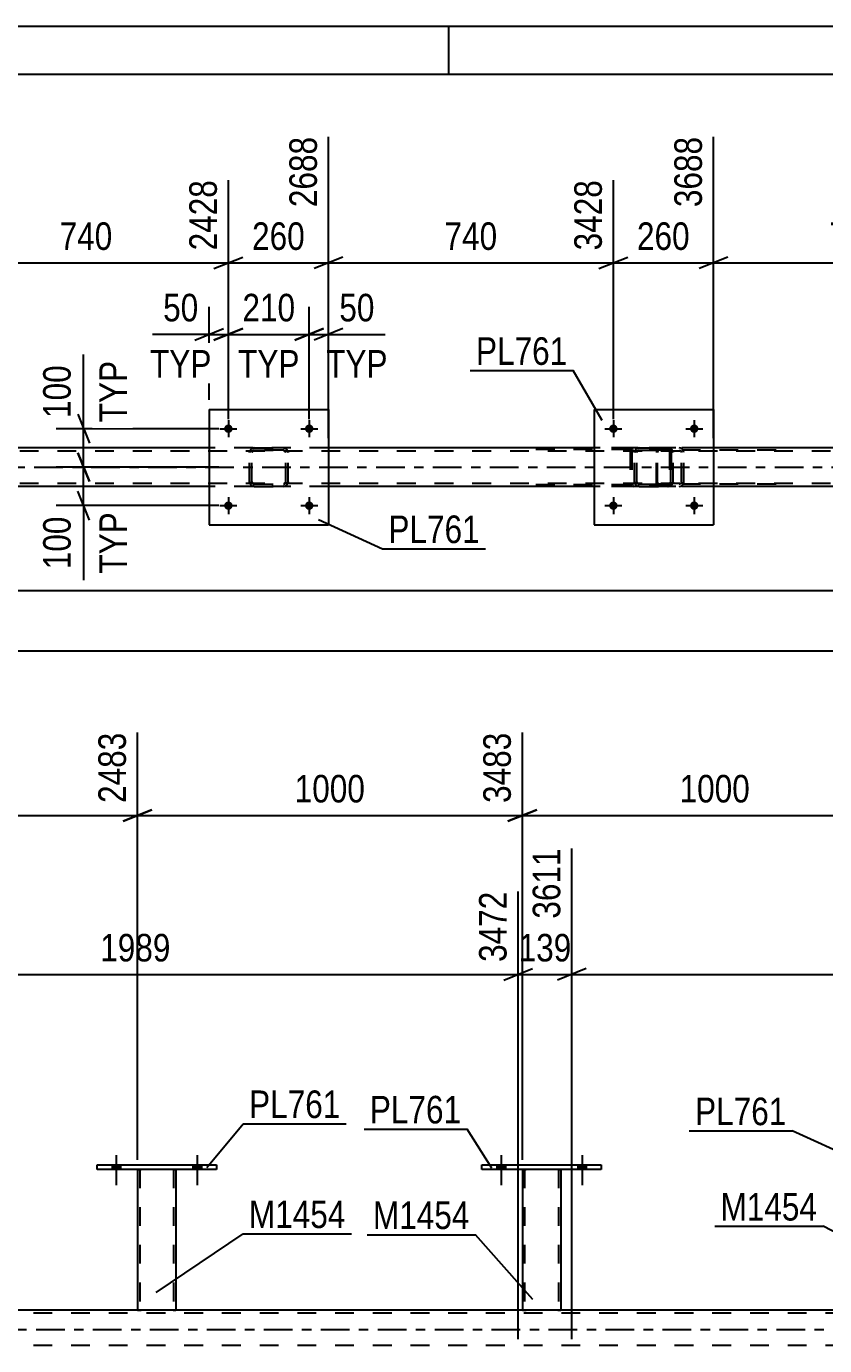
# Model space of a CAD drawing. Header units: millimetres. Extents: x 0 to 841, y 0 to 594.
# Drawn here: x 167.1 to 250.1, y 456.8 to 594 of the extents above; entities that cross this region are included whole.
import ezdxf

# ---------------------------------------------------------------- set-up
doc = ezdxf.new("R2010")
doc.units = ezdxf.units.MM
doc.linetypes.add('DXK_LINE_DOT2', pattern=[3.9198, 1.9599, -1.9599])
doc.linetypes.add('DXK_LINE_DOT3', pattern=[5.9187, 2.979, -0.9799, 0.9799, -0.9799])
doc.styles.add('Arial Narrow', font='ARIALN.TTF', dxfattribs={"height": 0.2})

# ---------------------------------------------------------------- blocks, each defined once
blk = doc.blocks.new('Unknown-318885939-1135')
at = {"color": 5, "linetype": 'Continuous'}
for p, q in [((841, 594), (0, 594)), ((211, 589), (211, 594)), ((836, 589), (5, 589))]:
    blk.add_line(p, q, dxfattribs=at)
blk = doc.blocks.new('Part-318885939-5203 - 5128')
at = {"color": 7, "linetype": 'DXK_LINE_DOT2'}
for p, q in [((232.65, 550.03), (232.59, 549.87)), ((232.74, 550.13), (232.65, 550.03)), ((232.84, 550.17), (232.74, 550.13)), ((245, 550.17), (232.84, 550.17)), ((234.11, 550.17), (234.11, 549.93)), ((235.12, 550.13), (234.93, 550.17)), ((232.59, 549.87), (232.57, 549.69)), ((232.57, 546.65), (232.57, 549.69)), ((232.7, 549.69), (232.71, 549.78)), ((232.7, 546.65), (232.7, 549.69)), ((232.71, 549.78), (232.74, 549.86)), ((232.74, 549.86), (232.79, 549.91)), ((232.79, 549.91), (232.84, 549.93)), ((245, 549.93), (232.84, 549.93)), ((234.93, 549.93), (235.03, 549.91)), ((235.03, 549.91), (235.11, 549.86)), ((235.11, 549.86), (235.16, 549.78)), ((235.16, 549.78), (235.18, 549.69)), ((235.18, 546.65), (235.18, 549.69)), ((235.4, 549.82), (235.39, 549.87)), ((235.43, 549.69), (235.4, 549.82)), ((235.43, 546.65), (235.43, 549.69)), ((232.59, 546.46), (232.57, 546.65)), ((232.64, 546.34), (232.59, 546.46)), ((232.65, 546.31), (232.64, 546.34)), ((232.65, 546.31), (232.74, 546.2)), ((232.71, 546.55), (232.7, 546.65)), ((232.74, 546.48), (232.71, 546.55)), ((232.79, 546.42), (232.74, 546.48)), ((232.74, 546.2), (232.84, 546.17)), ((232.84, 546.41), (232.79, 546.42)), ((245, 546.41), (232.84, 546.41)), ((245, 546.17), (232.84, 546.17)), ((234.11, 546.17), (234.11, 546.41)), ((235.03, 546.42), (234.93, 546.41)), ((234.93, 546.17), (235.12, 546.2)), ((235.11, 546.48), (235.03, 546.42)), ((235.16, 546.55), (235.11, 546.48)), ((235.18, 546.65), (235.16, 546.55)), ((235.39, 546.46), (235.43, 546.65))]:
    blk.add_line(p, q, dxfattribs=at)
for centre, start, end in [((234.94, 549.67), 23.8494, 68.8059), ((234.94, 546.66), 291.1941, 336.1506)]:
    blk.add_arc(centre, 0.492, start, end, dxfattribs=at)
blk = doc.blocks.new('Part-318885939-5157 - 5128')
at = {"color": 2, "linetype": 'Continuous'}
for p, q in [((186.09, 550.17), (158.49, 550.17)), ((226.1, 550.17), (198.49, 550.17)), ((266.09, 550.17), (238.5, 550.17)), ((186.09, 546.17), (158.49, 546.17)), ((226.1, 546.17), (198.49, 546.17)), ((266.09, 546.17), (238.5, 546.17))]:
    blk.add_line(p, q, dxfattribs=at)
at = {"color": 7, "linetype": 'DXK_LINE_DOT2'}
for p, q in [((198.49, 550.17), (186.09, 550.17)), ((238.5, 550.17), (226.1, 550.17)), ((768.09, 549.85), (90.98, 549.85)), ((768.09, 546.49), (90.98, 546.49)), ((198.49, 546.17), (186.09, 546.17)), ((238.5, 546.17), (226.1, 546.17))]:
    blk.add_line(p, q, dxfattribs=at)
at = {"color": 7, "linetype": 'DXK_LINE_DOT3'}
blk.add_line((90.98, 548.17), (768.09, 548.17), dxfattribs=at)
blk = doc.blocks.new('Part-318885939-5268 - 5128')
at = {"color": 7, "linetype": 'DXK_LINE_DOT2'}
for p, q in [((190.59, 550.13), (190.77, 550.17)), ((190.77, 550.17), (190.59, 550.13)), ((190.77, 550.17), (193.81, 550.17)), ((190.77, 550.17), (190.77, 550.17)), ((190.77, 550.17), (193.81, 550.17)), ((193.81, 550.17), (193.81, 550.17)), ((193.81, 550.17), (194, 550.13)), ((194, 550.13), (193.81, 550.17)), ((190.29, 549.69), (190.33, 549.87)), ((190.33, 549.87), (190.29, 549.69)), ((190.29, 546.65), (190.29, 549.69)), ((190.53, 549.69), (190.55, 549.78)), ((190.55, 549.78), (190.53, 549.69)), ((190.53, 546.65), (190.53, 549.69)), ((190.55, 549.78), (190.6, 549.86)), ((190.6, 549.86), (190.55, 549.78)), ((190.6, 549.86), (190.68, 549.91)), ((190.68, 549.91), (190.6, 549.86)), ((190.68, 549.91), (190.77, 549.93)), ((190.77, 549.93), (190.68, 549.91)), ((190.77, 549.93), (193.81, 549.93)), ((190.77, 549.93), (190.77, 549.93)), ((193.81, 549.93), (190.77, 549.93)), ((193.81, 549.93), (193.81, 549.93)), ((193.81, 549.93), (193.9, 549.91)), ((193.9, 549.91), (193.81, 549.93)), ((193.9, 549.91), (193.98, 549.86)), ((193.98, 549.86), (193.9, 549.91)), ((193.98, 549.86), (194.03, 549.78)), ((194.03, 549.78), (193.98, 549.86)), ((194.03, 549.78), (194.05, 549.69)), ((194.05, 549.69), (194.03, 549.78)), ((194.05, 546.65), (194.05, 549.69)), ((194.26, 549.87), (194.29, 549.69)), ((194.29, 549.69), (194.26, 549.87)), ((194.29, 546.65), (194.29, 549.69)), ((190.33, 546.46), (190.29, 546.65)), ((190.29, 546.65), (190.33, 546.46)), ((190.55, 546.55), (190.53, 546.65)), ((190.53, 546.65), (190.55, 546.55)), ((190.6, 546.48), (190.55, 546.55)), ((190.55, 546.55), (190.6, 546.48)), ((190.77, 546.17), (190.59, 546.2)), ((190.59, 546.2), (190.77, 546.17)), ((190.68, 546.42), (190.6, 546.48)), ((190.6, 546.48), (190.68, 546.42)), ((190.77, 546.41), (190.68, 546.42)), ((190.68, 546.42), (190.77, 546.41)), ((190.77, 546.41), (193.81, 546.41)), ((190.77, 546.41), (190.77, 546.41)), ((190.77, 546.41), (193.81, 546.41)), ((190.77, 546.17), (193.81, 546.17)), ((190.77, 546.17), (190.77, 546.17)), ((190.77, 546.17), (193.81, 546.17)), ((193.9, 546.42), (193.81, 546.41)), ((193.81, 546.41), (193.9, 546.42)), ((193.81, 546.41), (193.81, 546.41)), ((194, 546.2), (193.81, 546.17)), ((193.81, 546.17), (194, 546.2)), ((193.81, 546.17), (193.81, 546.17)), ((193.98, 546.48), (193.9, 546.42)), ((193.9, 546.42), (193.98, 546.48)), ((194.03, 546.55), (193.98, 546.48)), ((193.98, 546.48), (194.03, 546.55)), ((194.05, 546.65), (194.03, 546.55)), ((194.03, 546.55), (194.05, 546.65)), ((194.29, 546.65), (194.26, 546.46)), ((194.26, 546.46), (194.29, 546.65))]:
    blk.add_line(p, q, dxfattribs=at)
at = {"color": 7, "linetype": 'DXK_LINE_DOT3'}
blk.add_line((192.29, 548.17), (192.29, 548.17), dxfattribs=at)
at = {"color": 7, "linetype": 'DXK_LINE_DOT2'}
for centre, start, end in [((190.77, 549.69), 112.5, 157.5), ((190.77, 549.69), 112.5, 157.5), ((193.81, 549.69), 22.5, 67.5), ((193.81, 549.69), 22.5, 67.5), ((190.77, 546.65), 202.5, 247.5), ((190.77, 546.65), 202.5, 247.5), ((193.81, 546.65), 292.5, 337.5), ((193.81, 546.65), 292.5, 337.5)]:
    blk.add_arc(centre, 0.48, start, end, dxfattribs=at)
blk = doc.blocks.new('Bolt-318885939-5306 - 5128')
at = {"linetype": 'Continuous'}
for points in [[(188.53, 552.17, -1), (187.65, 552.17, -1)], [(196.93, 552.17, -1), (196.05, 552.17, -1)]]:
    blk.add_hatch(color=1, dxfattribs=at).paths.add_polyline_path(points)
at = {"color": 1, "linetype": 'Continuous'}
for p, q in [((188.09, 553.05), (188.09, 551.29)), ((196.49, 553.05), (196.49, 551.29)), ((187.21, 552.17), (188.97, 552.17)), ((195.61, 552.17), (197.37, 552.17))]:
    blk.add_line(p, q, dxfattribs=at)
blk = doc.blocks.new('Bolt-318885939-5307 - 5128')
at = {"linetype": 'Continuous'}
for points in [[(188.53, 544.17, -1), (187.65, 544.17, -1)], [(196.93, 544.17, -1), (196.05, 544.17, -1)]]:
    blk.add_hatch(color=1, dxfattribs=at).paths.add_polyline_path(points)
at = {"color": 1, "linetype": 'Continuous'}
for p, q in [((188.09, 545.05), (188.09, 543.29)), ((196.49, 545.05), (196.49, 543.29)), ((187.21, 544.17), (188.97, 544.17)), ((195.61, 544.17), (197.37, 544.17))]:
    blk.add_line(p, q, dxfattribs=at)
blk = doc.blocks.new('Part-318885939-5243 - 5128')
at = {"color": 7, "linetype": 'DXK_LINE_DOT2'}
for p, q in [((233.77, 550.17), (218.45, 550.17)), ((230.2, 550.17), (230.07, 550.14)), ((233.9, 550.14), (233.77, 550.17)), ((233.77, 550.01), (218.45, 550.01)), ((229.88, 549.97), (229.86, 549.85)), ((229.86, 549.85), (229.86, 546.49)), ((230.03, 549.85), (230.04, 549.91)), ((230.03, 549.85), (230.03, 546.49)), ((230.04, 549.91), (230.08, 549.96)), ((230.08, 549.96), (230.13, 549.99)), ((230.13, 549.99), (230.2, 550.01)), ((233.77, 550.01), (233.84, 549.99)), ((233.84, 549.99), (233.89, 549.96)), ((233.89, 549.96), (233.93, 549.91)), ((233.93, 549.91), (233.94, 549.85)), ((233.94, 549.85), (233.94, 546.49)), ((234.11, 549.85), (234.09, 549.97)), ((234.11, 549.85), (234.11, 546.49)), ((233.77, 546.33), (218.45, 546.33)), ((233.77, 546.17), (218.45, 546.17)), ((229.86, 546.49), (229.88, 546.36)), ((230.04, 546.43), (230.03, 546.49)), ((230.08, 546.37), (230.04, 546.43)), ((230.07, 546.19), (230.2, 546.17)), ((230.13, 546.34), (230.08, 546.37)), ((230.2, 546.33), (230.13, 546.34)), ((233.84, 546.34), (233.77, 546.33)), ((233.77, 546.17), (233.9, 546.19)), ((233.89, 546.37), (233.84, 546.34)), ((233.93, 546.43), (233.89, 546.37)), ((233.94, 546.49), (233.93, 546.43)), ((234.09, 546.36), (234.11, 546.49))]:
    blk.add_line(p, q, dxfattribs=at)
for centre, start, end in [((230.19, 549.83), 110.7583, 155.68), ((233.79, 549.83), 24.32, 69.2417), ((230.19, 546.5), 204.32, 249.2417), ((233.79, 546.5), 290.7583, 335.68)]:
    blk.add_arc(centre, 0.331, start, end, dxfattribs=at)
blk = doc.blocks.new('Bolt-318885939-5309 - 5128')
at = {"linetype": 'Continuous'}
for points in [[(228.54, 544.17, -1), (227.66, 544.17, -1)], [(236.94, 544.17, -1), (236.06, 544.17, -1)]]:
    blk.add_hatch(color=1, dxfattribs=at).paths.add_polyline_path(points)
at = {"color": 1, "linetype": 'Continuous'}
for p, q in [((228.1, 545.05), (228.1, 543.29)), ((236.5, 545.05), (236.5, 543.29)), ((227.22, 544.17), (228.98, 544.17)), ((235.62, 544.17), (237.38, 544.17))]:
    blk.add_line(p, q, dxfattribs=at)
blk = doc.blocks.new('Part-318885939-5273 - 5128')
at = {"color": 2, "linetype": 'Continuous'}
for p, q in [((226.1, 554.17), (226.1, 542.17)), ((226.1, 554.17), (238.5, 554.17)), ((238.5, 554.17), (238.5, 542.17)), ((226.1, 542.17), (238.5, 542.17))]:
    blk.add_line(p, q, dxfattribs=at)
blk = doc.blocks.new('Part-318885939-5274 - 5128')
at = {"color": 7, "linetype": 'DXK_LINE_DOT2'}
for p, q in [((230.59, 550.13), (230.78, 550.17)), ((230.78, 550.17), (230.59, 550.13)), ((230.78, 550.17), (233.82, 550.17)), ((230.78, 550.17), (230.78, 550.17)), ((230.78, 550.17), (233.82, 550.17)), ((233.82, 550.17), (233.82, 550.17)), ((233.82, 550.17), (234, 550.13)), ((234, 550.13), (233.82, 550.17)), ((230.3, 549.69), (230.33, 549.87)), ((230.33, 549.87), (230.3, 549.69)), ((230.3, 546.65), (230.3, 549.69)), ((230.54, 549.69), (230.55, 549.78)), ((230.55, 549.78), (230.54, 549.69)), ((230.54, 546.65), (230.54, 549.69)), ((230.55, 549.78), (230.61, 549.86)), ((230.61, 549.86), (230.55, 549.78)), ((230.61, 549.86), (230.68, 549.91)), ((230.68, 549.91), (230.61, 549.86)), ((230.68, 549.91), (230.78, 549.93)), ((230.78, 549.93), (230.68, 549.91)), ((230.78, 549.93), (233.82, 549.93)), ((230.78, 549.93), (230.78, 549.93)), ((233.82, 549.93), (230.78, 549.93)), ((233.82, 549.93), (233.82, 549.93)), ((233.82, 549.93), (233.91, 549.91)), ((233.91, 549.91), (233.82, 549.93)), ((233.91, 549.91), (233.99, 549.86)), ((233.99, 549.86), (233.91, 549.91)), ((233.99, 549.86), (234.04, 549.78)), ((234.04, 549.78), (233.99, 549.86)), ((234.04, 549.78), (234.06, 549.69)), ((234.06, 549.69), (234.04, 549.78)), ((234.06, 546.65), (234.06, 549.69)), ((234.26, 549.87), (234.3, 549.69)), ((234.3, 549.69), (234.26, 549.87)), ((234.3, 546.65), (234.3, 549.69)), ((230.33, 546.46), (230.3, 546.65)), ((230.3, 546.65), (230.33, 546.46)), ((230.55, 546.55), (230.54, 546.65)), ((230.54, 546.65), (230.55, 546.55)), ((230.61, 546.48), (230.55, 546.55)), ((230.55, 546.55), (230.61, 546.48)), ((230.78, 546.17), (230.59, 546.2)), ((230.59, 546.2), (230.78, 546.17)), ((230.68, 546.42), (230.61, 546.48)), ((230.61, 546.48), (230.68, 546.42)), ((230.78, 546.41), (230.68, 546.42)), ((230.68, 546.42), (230.78, 546.41)), ((230.78, 546.41), (233.82, 546.41)), ((230.78, 546.41), (230.78, 546.41)), ((230.78, 546.41), (233.82, 546.41)), ((230.78, 546.17), (233.82, 546.17)), ((230.78, 546.17), (230.78, 546.17)), ((230.78, 546.17), (233.82, 546.17)), ((233.91, 546.42), (233.82, 546.41)), ((233.82, 546.41), (233.91, 546.42)), ((233.82, 546.41), (233.82, 546.41)), ((234, 546.2), (233.82, 546.17)), ((233.82, 546.17), (234, 546.2)), ((233.82, 546.17), (233.82, 546.17)), ((233.99, 546.48), (233.91, 546.42)), ((233.91, 546.42), (233.99, 546.48)), ((234.04, 546.55), (233.99, 546.48)), ((233.99, 546.48), (234.04, 546.55)), ((234.06, 546.65), (234.04, 546.55)), ((234.04, 546.55), (234.06, 546.65)), ((234.3, 546.65), (234.26, 546.46)), ((234.26, 546.46), (234.3, 546.65))]:
    blk.add_line(p, q, dxfattribs=at)
at = {"color": 7, "linetype": 'DXK_LINE_DOT3'}
blk.add_line((232.3, 548.17), (232.3, 548.17), dxfattribs=at)
at = {"color": 7, "linetype": 'DXK_LINE_DOT2'}
for centre, start, end in [((230.78, 549.69), 112.5, 157.5), ((230.78, 549.69), 112.5, 157.5), ((233.82, 549.69), 22.5, 67.5), ((233.82, 549.69), 22.5, 67.5), ((230.78, 546.65), 202.5, 247.5), ((230.78, 546.65), 202.5, 247.5), ((233.82, 546.65), 292.5, 337.5), ((233.82, 546.65), 292.5, 337.5)]:
    blk.add_arc(centre, 0.48, start, end, dxfattribs=at)
blk = doc.blocks.new('Part-318885939-5299 - 5128')
at = {"color": 2, "linetype": 'Continuous'}
for p, q in [((186.09, 554.17), (186.09, 542.17)), ((186.09, 554.17), (198.49, 554.17)), ((198.49, 554.17), (198.49, 542.17)), ((186.09, 542.17), (198.49, 542.17))]:
    blk.add_line(p, q, dxfattribs=at)
blk = doc.blocks.new('Bolt-318885939-5308 - 5128')
at = {"linetype": 'Continuous'}
for points in [[(228.54, 552.17, -1), (227.66, 552.17, -1)], [(236.94, 552.17, -1), (236.06, 552.17, -1)]]:
    blk.add_hatch(color=1, dxfattribs=at).paths.add_polyline_path(points)
at = {"color": 1, "linetype": 'Continuous'}
for p, q in [((228.1, 553.05), (228.1, 551.29)), ((236.5, 553.05), (236.5, 551.29)), ((227.22, 552.17), (228.98, 552.17)), ((235.62, 552.17), (237.38, 552.17))]:
    blk.add_line(p, q, dxfattribs=at)
blk = doc.blocks.new('Part-318885939-3397 - 3359')
at = {"color": 2, "linetype": 'Continuous'}
for p, q in [((174.44, 475.64), (186.84, 475.64)), ((174.44, 475.16), (174.44, 475.64)), ((186.84, 475.16), (174.44, 475.16)), ((186.84, 475.64), (186.84, 475.16))]:
    blk.add_line(p, q, dxfattribs=at)
blk = doc.blocks.new('Part-318885939-3402 - 3359')
at = {"color": 2, "linetype": 'Continuous'}
for p, q in [((178.64, 475.16), (178.64, 460.52)), ((182.64, 475.16), (182.64, 460.52)), ((178.67, 460.52), (178.64, 460.52)), ((178.78, 460.52), (178.67, 460.52)), ((178.93, 460.52), (178.78, 460.52)), ((182.34, 460.52), (178.93, 460.52)), ((182.5, 460.52), (182.34, 460.52)), ((182.6, 460.52), (182.5, 460.52)), ((182.64, 460.52), (182.6, 460.52))]:
    blk.add_line(p, q, dxfattribs=at)
at = {"color": 7, "linetype": 'DXK_LINE_DOT2'}
for p, q in [((178.64, 475.16), (178.64, 475.16)), ((178.64, 475.16), (178.64, 475.16)), ((178.64, 475.16), (178.64, 475.16)), ((178.67, 475.16), (178.64, 475.16)), ((178.64, 475.16), (178.67, 475.16)), ((178.78, 475.16), (178.67, 475.16)), ((178.67, 475.16), (178.78, 475.16)), ((178.93, 475.16), (178.78, 475.16)), ((178.78, 475.16), (178.93, 475.16)), ((178.88, 475.16), (178.88, 475.16)), ((178.88, 475.16), (178.88, 460.52)), ((178.9, 475.16), (178.88, 475.16)), ((178.88, 475.16), (178.9, 475.16)), ((178.95, 475.16), (178.9, 475.16)), ((178.9, 475.16), (178.95, 475.16)), ((182.34, 475.16), (178.93, 475.16)), ((182.34, 475.16), (178.93, 475.16)), ((182.25, 475.16), (178.95, 475.16)), ((178.95, 475.16), (179.03, 475.16)), ((182.33, 475.16), (179.03, 475.16)), ((182.33, 475.16), (182.25, 475.16)), ((182.38, 475.16), (182.33, 475.16)), ((182.33, 475.16), (182.38, 475.16)), ((182.34, 475.16), (182.5, 475.16)), ((182.5, 475.16), (182.34, 475.16)), ((182.4, 475.16), (182.38, 475.16)), ((182.38, 475.16), (182.4, 475.16)), ((182.4, 475.16), (182.4, 475.16)), ((182.4, 475.16), (182.4, 460.52)), ((182.5, 475.16), (182.6, 475.16)), ((182.6, 475.16), (182.5, 475.16)), ((182.6, 475.16), (182.64, 475.16)), ((182.64, 475.16), (182.6, 475.16)), ((182.64, 475.16), (182.64, 475.16)), ((182.64, 475.16), (182.64, 475.16)), ((182.64, 475.16), (182.64, 475.16)), ((178.64, 460.52), (178.67, 460.52)), ((178.67, 460.52), (178.78, 460.52)), ((178.78, 460.52), (178.93, 460.52)), ((178.9, 460.52), (178.88, 460.52)), ((178.88, 460.52), (178.9, 460.52)), ((178.95, 460.52), (178.9, 460.52)), ((178.9, 460.52), (178.95, 460.52)), ((182.34, 460.52), (178.93, 460.52)), ((182.25, 460.52), (178.95, 460.52)), ((178.95, 460.52), (179.03, 460.52)), ((182.38, 460.52), (179.03, 460.52)), ((182.33, 460.52), (182.25, 460.52)), ((182.38, 460.52), (182.33, 460.52)), ((182.34, 460.52), (182.5, 460.52)), ((182.4, 460.52), (182.38, 460.52)), ((182.38, 460.52), (182.4, 460.52)), ((182.5, 460.52), (182.6, 460.52)), ((182.6, 460.52), (182.64, 460.52))]:
    blk.add_line(p, q, dxfattribs=at)
blk = doc.blocks.new('Part-318885939-3407 - 3359')
at = {"color": 2, "linetype": 'Continuous'}
for p, q in [((214.44, 475.64), (226.84, 475.64)), ((214.44, 475.16), (214.44, 475.64)), ((226.84, 475.16), (214.44, 475.16)), ((226.84, 475.64), (226.84, 475.16))]:
    blk.add_line(p, q, dxfattribs=at)
blk = doc.blocks.new('Part-318885939-3412 - 3359')
at = {"color": 2, "linetype": 'Continuous'}
for p, q in [((218.64, 475.16), (218.64, 460.52)), ((222.64, 475.16), (222.64, 460.52)), ((218.68, 460.52), (218.64, 460.52)), ((218.78, 460.52), (218.68, 460.52)), ((218.94, 460.52), (218.78, 460.52)), ((222.34, 460.52), (218.94, 460.52)), ((222.5, 460.52), (222.34, 460.52)), ((222.6, 460.52), (222.5, 460.52)), ((222.64, 460.52), (222.6, 460.52))]:
    blk.add_line(p, q, dxfattribs=at)
at = {"color": 7, "linetype": 'DXK_LINE_DOT2'}
for p, q in [((218.64, 475.16), (218.64, 475.16)), ((218.64, 475.16), (218.64, 475.16)), ((218.64, 475.16), (218.64, 475.16)), ((218.68, 475.16), (218.64, 475.16)), ((218.64, 475.16), (218.68, 475.16)), ((218.78, 475.16), (218.68, 475.16)), ((218.68, 475.16), (218.78, 475.16)), ((218.94, 475.16), (218.78, 475.16)), ((218.78, 475.16), (218.94, 475.16)), ((218.88, 475.16), (218.88, 475.16)), ((218.88, 475.16), (218.88, 460.52)), ((218.9, 475.16), (218.88, 475.16)), ((218.88, 475.16), (218.9, 475.16)), ((218.95, 475.16), (218.9, 475.16)), ((218.9, 475.16), (218.95, 475.16)), ((222.34, 475.16), (218.94, 475.16)), ((222.34, 475.16), (218.94, 475.16)), ((222.25, 475.16), (218.95, 475.16)), ((218.95, 475.16), (219.03, 475.16)), ((222.33, 475.16), (219.03, 475.16)), ((222.33, 475.16), (222.25, 475.16)), ((222.38, 475.16), (222.33, 475.16)), ((222.33, 475.16), (222.38, 475.16)), ((222.34, 475.16), (222.5, 475.16)), ((222.5, 475.16), (222.34, 475.16)), ((222.4, 475.16), (222.38, 475.16)), ((222.38, 475.16), (222.4, 475.16)), ((222.4, 475.16), (222.4, 475.16)), ((222.4, 475.16), (222.4, 460.52)), ((222.5, 475.16), (222.6, 475.16)), ((222.6, 475.16), (222.5, 475.16)), ((222.6, 475.16), (222.64, 475.16)), ((222.64, 475.16), (222.6, 475.16)), ((222.64, 475.16), (222.64, 475.16)), ((222.64, 475.16), (222.64, 475.16)), ((222.64, 475.16), (222.64, 475.16)), ((218.64, 460.52), (218.68, 460.52)), ((218.68, 460.52), (218.78, 460.52)), ((218.78, 460.52), (218.94, 460.52)), ((218.9, 460.52), (218.88, 460.52)), ((218.88, 460.52), (218.9, 460.52)), ((218.95, 460.52), (218.9, 460.52)), ((218.9, 460.52), (218.95, 460.52)), ((222.34, 460.52), (218.94, 460.52)), ((222.25, 460.52), (218.95, 460.52)), ((218.95, 460.52), (219.03, 460.52)), ((222.38, 460.52), (219.03, 460.52)), ((222.33, 460.52), (222.25, 460.52)), ((222.38, 460.52), (222.33, 460.52)), ((222.34, 460.52), (222.5, 460.52)), ((222.4, 460.52), (222.38, 460.52)), ((222.38, 460.52), (222.4, 460.52)), ((222.5, 460.52), (222.6, 460.52)), ((222.6, 460.52), (222.64, 460.52))]:
    blk.add_line(p, q, dxfattribs=at)
blk = doc.blocks.new('Bolt-318885939-3420 - 3359')
at = {"linetype": 'Continuous'}
for points in [[(176, 475.16), (176.88, 475.16), (176.88, 475.64), (176, 475.64)], [(184.4, 475.16), (185.28, 475.16), (185.28, 475.64), (184.4, 475.64)]]:
    blk.add_hatch(color=1, dxfattribs=at).paths.add_polyline_path(points)
at = {"color": 1, "linetype": 'Continuous'}
for p, q in [((176.44, 476.64), (176.44, 473.52)), ((184.84, 476.64), (184.84, 473.52)), ((176, 475.64), (176, 475.16)), ((176.88, 475.64), (176.88, 475.16)), ((184.4, 475.64), (184.4, 475.16)), ((185.28, 475.64), (185.28, 475.16))]:
    blk.add_line(p, q, dxfattribs=at)
blk = doc.blocks.new('Bolt-318885939-3421 - 3359')
at = {"linetype": 'Continuous'}
for points in [[(176, 475.16), (176.88, 475.16), (176.88, 475.64), (176, 475.64)], [(184.4, 475.16), (185.28, 475.16), (185.28, 475.64), (184.4, 475.64)]]:
    blk.add_hatch(color=1, dxfattribs=at).paths.add_polyline_path(points)
at = {"color": 1, "linetype": 'Continuous'}
for p, q in [((176.44, 476.64), (176.44, 473.52)), ((184.84, 476.64), (184.84, 473.52)), ((176, 475.64), (176, 475.16)), ((176.88, 475.64), (176.88, 475.16)), ((184.4, 475.64), (184.4, 475.16)), ((185.28, 475.64), (185.28, 475.16))]:
    blk.add_line(p, q, dxfattribs=at)
blk = doc.blocks.new('Bolt-318885939-3422 - 3359')
at = {"linetype": 'Continuous'}
for points in [[(216, 475.16), (216.88, 475.16), (216.88, 475.64), (216, 475.64)], [(224.4, 475.16), (225.28, 475.16), (225.28, 475.64), (224.4, 475.64)]]:
    blk.add_hatch(color=1, dxfattribs=at).paths.add_polyline_path(points)
at = {"color": 1, "linetype": 'Continuous'}
for p, q in [((216.44, 476.64), (216.44, 473.52)), ((224.84, 476.64), (224.84, 473.52)), ((216, 475.64), (216, 475.16)), ((216.88, 475.64), (216.88, 475.16)), ((224.4, 475.64), (224.4, 475.16)), ((225.28, 475.64), (225.28, 475.16))]:
    blk.add_line(p, q, dxfattribs=at)
blk = doc.blocks.new('Bolt-318885939-3423 - 3359')
at = {"linetype": 'Continuous'}
for points in [[(216, 475.16), (216.88, 475.16), (216.88, 475.64), (216, 475.64)], [(224.4, 475.16), (225.28, 475.16), (225.28, 475.64), (224.4, 475.64)]]:
    blk.add_hatch(color=1, dxfattribs=at).paths.add_polyline_path(points)
at = {"color": 1, "linetype": 'Continuous'}
for p, q in [((216.44, 476.64), (216.44, 473.52)), ((224.84, 476.64), (224.84, 473.52)), ((216, 475.64), (216, 475.16)), ((216.88, 475.64), (216.88, 475.16)), ((224.4, 475.64), (224.4, 475.16)), ((225.28, 475.64), (225.28, 475.16))]:
    blk.add_line(p, q, dxfattribs=at)
blk = doc.blocks.new('Part-318885939-3751 - 3359')
at = {"color": 7, "linetype": 'DXK_LINE_DOT2'}
for p, q in [((800.87, 460.2), (79.32, 460.2)), ((182.64, 460.52), (178.64, 460.52)), ((222.64, 460.52), (218.64, 460.52)), ((800.87, 456.84), (79.32, 456.84))]:
    blk.add_line(p, q, dxfattribs=at)
at = {"color": 2, "linetype": 'Continuous'}
for p, q in [((178.64, 460.52), (142.64, 460.52)), ((218.64, 460.52), (182.64, 460.52)), ((258.64, 460.52), (222.64, 460.52))]:
    blk.add_line(p, q, dxfattribs=at)
at = {"color": 7, "linetype": 'DXK_LINE_DOT3'}
blk.add_line((79.32, 458.52), (800.87, 458.52), dxfattribs=at)
blk = doc.blocks.new('StraightDimension-318885939-9097 - 5128')
at = {"color": 7, "linetype": 'Continuous'}
blk.add_line((90.98, 535.34), (804.22, 535.34), dxfattribs=at)
blk = doc.blocks.new('StraightDimension-318885939-22573 - 5128')
at = {"color": 7, "linetype": 'Continuous'}
for p, q in [((198.49, 551.17), (198.49, 582.52)), ((228.1, 553.17), (228.1, 578.02)), ((199.99, 570.01), (196.99, 568.81)), ((198.49, 569.41), (228.1, 569.41)), ((226.6, 568.81), (229.6, 570.01))]:
    blk.add_line(p, q, dxfattribs=at)
at = {"color": 0}
blk.add_wipeout([(216.64, 570.16), (216.64, 574.36), (209.95, 574.36), (209.95, 570.16)], dxfattribs=at)
at = {"color": 3, "style": 'Arial Narrow'}
blk.add_text('740', height=2.863, dxfattribs=at).set_placement((210.55, 570.76))
at = {"color": 0, "linetype": 'Continuous'}
blk.add_wipeout([(227.5, 578.62), (223.3, 578.62), (223.3, 570.11), (227.5, 570.11)], dxfattribs=at)
at = {"color": 3, "linetype": 'Continuous', "style": 'Arial Narrow'}
blk.add_text('3428', height=2.863, rotation=90.0002, dxfattribs=at).set_placement((226.9, 570.71))
blk = doc.blocks.new('StraightDimension-318885939-5464 - 5128')
at = {"color": 7, "linetype": 'Continuous'}
for p, q in [((186.09, 555.17), (186.09, 564.83)), ((188.09, 553.17), (188.09, 564.83)), ((184.59, 561.38), (187.59, 562.58)), ((189.59, 562.58), (186.59, 561.38)), ((186.09, 561.98), (180.19, 561.98)), ((186.09, 561.98), (180.19, 561.98)), ((186.09, 561.98), (188.09, 561.98))]:
    blk.add_line(p, q, dxfattribs=at)
at = {"color": 0}
blk.add_wipeout([(185.57, 562.73), (185.57, 566.93), (180.71, 566.93), (180.71, 562.73)], dxfattribs=at)
at = {"color": 0, "linetype": 'Continuous'}
blk.add_wipeout([(186.93, 556.88), (186.93, 561.08), (179.35, 561.08), (179.35, 556.88)], dxfattribs=at)
at = {"color": 3, "style": 'Arial Narrow'}
blk.add_text('50', height=2.863, dxfattribs=at).set_placement((181.31, 563.33))
at = {"color": 3, "linetype": 'Continuous', "style": 'Arial Narrow'}
blk.add_text('TYP', height=2.863, dxfattribs=at).set_placement((179.95, 557.48))
blk = doc.blocks.new('StraightDimension-318885939-5477 - 5128')
at = {"color": 7, "linetype": 'Continuous'}
for p, q in [((188.09, 553.17), (188.09, 564.83)), ((196.49, 553.17), (196.49, 564.83)), ((186.59, 561.38), (189.59, 562.58)), ((197.99, 562.58), (194.99, 561.38)), ((188.09, 561.98), (196.49, 561.98))]:
    blk.add_line(p, q, dxfattribs=at)
at = {"color": 0}
blk.add_wipeout([(195.64, 562.73), (195.64, 566.93), (188.95, 566.93), (188.95, 562.73)], dxfattribs=at)
at = {"color": 0, "linetype": 'Continuous'}
blk.add_wipeout([(196.09, 556.88), (196.09, 561.08), (188.5, 561.08), (188.5, 556.88)], dxfattribs=at)
at = {"color": 3, "style": 'Arial Narrow'}
blk.add_text('210', height=2.863, dxfattribs=at).set_placement((189.55, 563.33))
at = {"color": 3, "linetype": 'Continuous', "style": 'Arial Narrow'}
blk.add_text('TYP', height=2.863, dxfattribs=at).set_placement((189.1, 557.48))
blk = doc.blocks.new('StraightDimension-318885939-5493 - 5128')
at = {"color": 7, "linetype": 'Continuous'}
for p, q in [((196.49, 553.17), (196.49, 564.83)), ((198.49, 555.17), (198.49, 564.83)), ((194.99, 561.38), (197.99, 562.58)), ((199.99, 562.58), (196.99, 561.38)), ((196.49, 561.98), (198.49, 561.98)), ((198.49, 561.98), (204.4, 561.98)), ((198.49, 561.98), (204.4, 561.98))]:
    blk.add_line(p, q, dxfattribs=at)
at = {"color": 0}
blk.add_wipeout([(203.87, 562.73), (203.87, 566.93), (199.02, 566.93), (199.02, 562.73)], dxfattribs=at)
at = {"color": 0, "linetype": 'Continuous'}
blk.add_wipeout([(205.24, 556.88), (205.24, 561.08), (197.65, 561.08), (197.65, 556.88)], dxfattribs=at)
at = {"color": 3, "style": 'Arial Narrow'}
blk.add_text('50', height=2.863, dxfattribs=at).set_placement((199.62, 563.33))
at = {"color": 3, "linetype": 'Continuous', "style": 'Arial Narrow'}
blk.add_text('TYP', height=2.863, dxfattribs=at).set_placement((198.25, 557.48))
blk = doc.blocks.new('StraightDimension-318885939-6133 - 5128')
at = {"color": 7, "linetype": 'Continuous'}
blk.add_line((90.34, 529.08), (804.86, 529.08), dxfattribs=at)
blk = doc.blocks.new('StraightDimension-318885939-12893 - 5128')
at = {"color": 7, "linetype": 'Continuous'}
for p, q in [((173.05, 552.17), (173.05, 559.9)), ((173.05, 552.17), (173.05, 559.9)), ((172.45, 553.67), (173.65, 550.67)), ((187.09, 552.17), (170.2, 552.17)), ((173.05, 548.17), (173.05, 552.17)), ((173.65, 546.67), (172.45, 549.67)), ((187.09, 548.17), (170.2, 548.17))]:
    blk.add_line(p, q, dxfattribs=at)
at = {"color": 0, "linetype": 'Continuous'}
blk.add_wipeout([(178.15, 559.83), (173.95, 559.83), (173.95, 552.24), (178.15, 552.24)], dxfattribs=at)
at = {"color": 0}
blk.add_wipeout([(172.3, 559.38), (168.1, 559.38), (168.1, 552.69), (172.3, 552.69)], dxfattribs=at)
at = {"color": 3, "style": 'Arial Narrow'}
blk.add_text('100', height=2.863, rotation=90.0002, dxfattribs=at).set_placement((171.7, 553.29))
at = {"color": 3, "linetype": 'Continuous', "style": 'Arial Narrow'}
blk.add_text('TYP', height=2.863, rotation=90.0002, dxfattribs=at).set_placement((177.55, 552.84))
blk = doc.blocks.new('StraightDimension-318885939-12894 - 5128')
at = {"color": 7, "linetype": 'Continuous'}
for p, q in [((172.45, 549.67), (173.65, 546.67)), ((187.09, 548.17), (170.2, 548.17)), ((173.05, 544.17), (173.05, 548.17)), ((173.65, 542.67), (172.45, 545.67)), ((187.09, 544.17), (170.2, 544.17)), ((173.05, 544.17), (173.05, 536.43)), ((173.05, 544.17), (173.05, 536.43))]:
    blk.add_line(p, q, dxfattribs=at)
at = {"color": 0}
blk.add_wipeout([(172.3, 543.64), (168.1, 543.64), (168.1, 536.96), (172.3, 536.96)], dxfattribs=at)
at = {"color": 0, "linetype": 'Continuous'}
blk.add_wipeout([(178.15, 544.09), (173.95, 544.09), (173.95, 536.5), (178.15, 536.5)], dxfattribs=at)
at = {"color": 3, "linetype": 'Continuous', "style": 'Arial Narrow'}
blk.add_text('TYP', height=2.863, rotation=90.0002, dxfattribs=at).set_placement((177.55, 537.1))
at = {"color": 3, "style": 'Arial Narrow'}
blk.add_text('100', height=2.863, rotation=90.0002, dxfattribs=at).set_placement((171.7, 537.56))
blk = doc.blocks.new('StraightDimension-318885939-22571 - 5128')
at = {"color": 7, "linetype": 'Continuous'}
for p, q in [((238.5, 551.17), (238.5, 582.52)), ((268.09, 553.17), (268.09, 578.02)), ((240, 570.01), (237, 568.81)), ((238.5, 569.41), (268.09, 569.41)), ((266.59, 568.81), (269.59, 570.01))]:
    blk.add_line(p, q, dxfattribs=at)
at = {"color": 0}
blk.add_wipeout([(256.64, 570.16), (256.64, 574.36), (249.95, 574.36), (249.95, 570.16)], dxfattribs=at)
at = {"color": 3, "style": 'Arial Narrow'}
blk.add_text('740', height=2.863, dxfattribs=at).set_placement((250.55, 570.76))
at = {"color": 0, "linetype": 'Continuous'}
blk.add_wipeout([(267.49, 578.62), (263.29, 578.62), (263.29, 570.11), (267.49, 570.11)], dxfattribs=at)
at = {"color": 3, "linetype": 'Continuous', "style": 'Arial Narrow'}
blk.add_text('4428', height=2.863, rotation=90.0002, dxfattribs=at).set_placement((266.89, 570.71))
blk = doc.blocks.new('StraightDimension-318885939-22572 - 5128')
at = {"color": 7, "linetype": 'Continuous'}
for p, q in [((238.5, 551.17), (238.5, 582.52)), ((228.1, 553.17), (228.1, 578.02)), ((226.6, 568.81), (229.6, 570.01)), ((228.1, 569.41), (238.5, 569.41)), ((240, 570.01), (237, 568.81))]:
    blk.add_line(p, q, dxfattribs=at)
at = {"color": 0}
blk.add_wipeout([(236.64, 570.16), (236.64, 574.36), (229.95, 574.36), (229.95, 570.16)], dxfattribs=at)
at = {"color": 3, "style": 'Arial Narrow'}
blk.add_text('260', height=2.863, dxfattribs=at).set_placement((230.55, 570.76))
at = {"color": 0, "linetype": 'Continuous'}
blk.add_wipeout([(237.9, 583.12), (233.7, 583.12), (233.7, 574.61), (237.9, 574.61)], dxfattribs=at)
at = {"color": 3, "linetype": 'Continuous', "style": 'Arial Narrow'}
blk.add_text('3688', height=2.863, rotation=90.0002, dxfattribs=at).set_placement((237.3, 575.21))
blk = doc.blocks.new('StraightDimension-318885939-22574 - 5128')
at = {"color": 7, "linetype": 'Continuous'}
for p, q in [((198.49, 551.17), (198.49, 582.52)), ((188.09, 553.17), (188.09, 578.02)), ((186.59, 568.81), (189.59, 570.01)), ((188.09, 569.41), (198.49, 569.41)), ((199.99, 570.01), (196.99, 568.81))]:
    blk.add_line(p, q, dxfattribs=at)
at = {"color": 0}
blk.add_wipeout([(196.64, 570.16), (196.64, 574.36), (189.95, 574.36), (189.95, 570.16)], dxfattribs=at)
at = {"color": 3, "style": 'Arial Narrow'}
blk.add_text('260', height=2.863, dxfattribs=at).set_placement((190.55, 570.76))
at = {"color": 0, "linetype": 'Continuous'}
blk.add_wipeout([(197.89, 583.12), (193.69, 583.12), (193.69, 574.61), (197.89, 574.61)], dxfattribs=at)
at = {"color": 3, "linetype": 'Continuous', "style": 'Arial Narrow'}
blk.add_text('2688', height=2.863, rotation=90.0002, dxfattribs=at).set_placement((197.29, 575.21))
blk = doc.blocks.new('StraightDimension-318885939-22575 - 5128')
at = {"color": 7, "linetype": 'Continuous'}
for p, q in [((158.49, 551.17), (158.49, 582.52)), ((188.09, 553.17), (188.09, 578.02)), ((159.99, 570.01), (156.99, 568.81)), ((158.49, 569.41), (188.09, 569.41)), ((186.59, 568.81), (189.59, 570.01))]:
    blk.add_line(p, q, dxfattribs=at)
at = {"color": 0}
blk.add_wipeout([(176.64, 570.16), (176.64, 574.36), (169.95, 574.36), (169.95, 570.16)], dxfattribs=at)
at = {"color": 3, "style": 'Arial Narrow'}
blk.add_text('740', height=2.863, dxfattribs=at).set_placement((170.55, 570.76))
at = {"color": 0, "linetype": 'Continuous'}
blk.add_wipeout([(187.49, 578.62), (183.29, 578.62), (183.29, 570.11), (187.49, 570.11)], dxfattribs=at)
at = {"color": 3, "linetype": 'Continuous', "style": 'Arial Narrow'}
blk.add_text('2428', height=2.863, rotation=90.0002, dxfattribs=at).set_placement((186.89, 570.71))
blk = doc.blocks.new('StraightDimension-318885939-24643 - 3359')
at = {"color": 7, "linetype": 'Continuous'}
for p, q in [((178.64, 476.16), (178.64, 520.58)), ((218.64, 476.16), (218.64, 520.58)), ((180.14, 512.56), (177.14, 511.36)), ((178.64, 511.96), (218.64, 511.96)), ((217.14, 511.36), (220.14, 512.56))]:
    blk.add_line(p, q, dxfattribs=at)
at = {"color": 0}
blk.add_wipeout([(202.89, 512.71), (202.89, 516.91), (194.38, 516.91), (194.38, 512.71)], dxfattribs=at)
at = {"color": 3, "style": 'Arial Narrow'}
blk.add_text('1000', height=2.863, dxfattribs=at).set_placement((194.98, 513.31))
at = {"color": 0, "linetype": 'Continuous'}
blk.add_wipeout([(218.04, 521.18), (213.84, 521.18), (213.84, 512.66), (218.04, 512.66)], dxfattribs=at)
at = {"color": 3, "linetype": 'Continuous', "style": 'Arial Narrow'}
blk.add_text('3483', height=2.863, rotation=90.0002, dxfattribs=at).set_placement((217.44, 513.26))
blk = doc.blocks.new('StraightDimension-318885939-4703 - 3359')
at = {"color": 7, "linetype": 'Continuous'}
for p, q in [((223.78, 457.52), (223.78, 508.54)), ((218.2, 457.52), (218.2, 504.04)), ((216.7, 494.83), (219.7, 496.03)), ((218.2, 495.43), (223.78, 495.43)), ((225.28, 496.03), (222.28, 494.83))]:
    blk.add_line(p, q, dxfattribs=at)
at = {"color": 0}
blk.add_wipeout([(224.33, 496.18), (224.33, 500.38), (217.65, 500.38), (217.65, 496.18)], dxfattribs=at)
at = {"color": 3, "style": 'Arial Narrow'}
blk.add_text('139', height=2.863, dxfattribs=at).set_placement((218.25, 496.78))
at = {"color": 0, "linetype": 'Continuous'}
blk.add_wipeout([(223.18, 509.14), (218.98, 509.14), (218.98, 500.63), (223.18, 500.63)], dxfattribs=at)
at = {"color": 3, "linetype": 'Continuous', "style": 'Arial Narrow'}
blk.add_text('3611', height=2.863, rotation=90.0002, dxfattribs=at).set_placement((222.58, 501.23))
blk = doc.blocks.new('StraightDimension-318885939-4684 - 3359')
at = {"color": 7, "linetype": 'Continuous'}
for p, q in [((138.64, 457.52), (138.64, 508.54)), ((218.2, 457.52), (218.2, 504.04)), ((140.14, 496.03), (137.14, 494.83)), ((138.64, 495.43), (218.2, 495.43)), ((216.7, 494.83), (219.7, 496.03))]:
    blk.add_line(p, q, dxfattribs=at)
at = {"color": 0}
blk.add_wipeout([(182.68, 496.18), (182.68, 500.38), (174.17, 500.38), (174.17, 496.18)], dxfattribs=at)
at = {"color": 3, "style": 'Arial Narrow'}
blk.add_text('1989', height=2.863, dxfattribs=at).set_placement((174.77, 496.78))
at = {"color": 0, "linetype": 'Continuous'}
blk.add_wipeout([(217.6, 504.64), (213.4, 504.64), (213.4, 496.13), (217.6, 496.13)], dxfattribs=at)
at = {"color": 3, "linetype": 'Continuous', "style": 'Arial Narrow'}
blk.add_text('3472', height=2.863, rotation=90.0002, dxfattribs=at).set_placement((217, 496.73))
blk = doc.blocks.new('StraightDimension-318885939-24644 - 3359')
at = {"color": 7, "linetype": 'Continuous'}
for p, q in [((98.64, 476.16), (98.64, 523.25)), ((178.64, 476.16), (178.64, 520.58)), ((100.14, 512.56), (97.14, 511.36)), ((98.64, 511.96), (178.64, 511.96)), ((177.14, 511.36), (180.14, 512.56))]:
    blk.add_line(p, q, dxfattribs=at)
at = {"color": 0}
blk.add_wipeout([(142.89, 512.71), (142.89, 516.91), (134.38, 516.91), (134.38, 512.71)], dxfattribs=at)
at = {"color": 3, "style": 'Arial Narrow'}
blk.add_text('2000', height=2.863, dxfattribs=at).set_placement((134.98, 513.31))
at = {"color": 0, "linetype": 'Continuous'}
blk.add_wipeout([(178.04, 521.18), (173.84, 521.18), (173.84, 512.66), (178.04, 512.66)], dxfattribs=at)
at = {"color": 3, "linetype": 'Continuous', "style": 'Arial Narrow'}
blk.add_text('2483', height=2.863, rotation=90.0002, dxfattribs=at).set_placement((177.44, 513.26))
blk = doc.blocks.new('StraightDimension-318885939-4723 - 3359')
at = {"color": 7, "linetype": 'Continuous'}
for p, q in [((223.78, 457.52), (223.78, 508.54)), ((303.34, 457.52), (303.34, 504.04)), ((225.28, 496.03), (222.28, 494.83)), ((223.78, 495.43), (303.34, 495.43)), ((301.84, 494.83), (304.84, 496.03))]:
    blk.add_line(p, q, dxfattribs=at)
at = {"color": 0}
blk.add_wipeout([(267.81, 496.18), (267.81, 500.38), (259.3, 500.38), (259.3, 496.18)], dxfattribs=at)
at = {"color": 3, "style": 'Arial Narrow'}
blk.add_text('1989', height=2.863, dxfattribs=at).set_placement((259.9, 496.78))
at = {"color": 0, "linetype": 'Continuous'}
blk.add_wipeout([(302.74, 504.64), (298.54, 504.64), (298.54, 496.13), (302.74, 496.13)], dxfattribs=at)
at = {"color": 3, "linetype": 'Continuous', "style": 'Arial Narrow'}
blk.add_text('5600', height=2.863, rotation=90.0002, dxfattribs=at).set_placement((302.14, 496.73))
blk = doc.blocks.new('StraightDimension-318885939-24642 - 3359')
at = {"color": 7, "linetype": 'Continuous'}
for p, q in [((218.64, 476.16), (218.64, 520.58)), ((258.64, 476.16), (258.64, 520.58)), ((220.14, 512.56), (217.14, 511.36)), ((218.64, 511.96), (258.64, 511.96)), ((257.14, 511.36), (260.14, 512.56))]:
    blk.add_line(p, q, dxfattribs=at)
at = {"color": 0}
blk.add_wipeout([(242.9, 512.71), (242.9, 516.91), (234.38, 516.91), (234.38, 512.71)], dxfattribs=at)
at = {"color": 3, "style": 'Arial Narrow'}
blk.add_text('1000', height=2.863, dxfattribs=at).set_placement((234.98, 513.31))
at = {"color": 0, "linetype": 'Continuous'}
blk.add_wipeout([(258.04, 521.18), (253.84, 521.18), (253.84, 512.66), (258.04, 512.66)], dxfattribs=at)
at = {"color": 3, "linetype": 'Continuous', "style": 'Arial Narrow'}
blk.add_text('4483', height=2.863, rotation=90.0002, dxfattribs=at).set_placement((257.44, 513.26))
blk = doc.blocks.new('Mark-318885939-5295 - 5128')
at = {"color": 0}
blk.add_wipeout([(214.22, 540.28), (214.22, 543.28), (204.72, 543.28), (204.72, 540.28)], dxfattribs=at)
blk.add_wipeout([(214.22, 540.28), (214.22, 543.28), (204.72, 543.28), (204.72, 540.28)], dxfattribs=at)
at = {"color": 30, "linetype": 'Continuous'}
for p, q in [((197.44, 542.74), (204.12, 539.68)), ((204.12, 539.68), (214.82, 539.68))]:
    blk.add_line(p, q, dxfattribs=at)
at = {"color": 3, "style": 'Arial Narrow'}
blk.add_text('PL761', height=2.863, dxfattribs=at).set_placement((204.72, 540.28))
blk = doc.blocks.new('Mark-318885939-5269 - 5128')
at = {"color": 0}
blk.add_wipeout([(223.33, 558.81), (223.33, 561.81), (213.82, 561.81), (213.82, 558.81)], dxfattribs=at)
blk.add_wipeout([(223.33, 558.81), (223.33, 561.81), (213.82, 561.81), (213.82, 558.81)], dxfattribs=at)
at = {"color": 30, "linetype": 'Continuous'}
for p in [(213.22, 558.21), (226.93, 553.02)]:
    blk.add_line(p, (223.93, 558.21), dxfattribs=at)
at = {"color": 3, "style": 'Arial Narrow'}
blk.add_text('PL761', height=2.863, dxfattribs=at).set_placement((213.82, 558.81))
blk = doc.blocks.new('Mark-318885939-3393 - 3359')
at = {"color": 0}
blk.add_wipeout([(199.74, 480.5), (199.74, 483.5), (190.24, 483.5), (190.24, 480.5)], dxfattribs=at)
blk.add_wipeout([(199.74, 480.5), (199.74, 483.5), (190.24, 483.5), (190.24, 480.5)], dxfattribs=at)
at = {"color": 30, "linetype": 'Continuous'}
for p, q in [((185.86, 475.34), (189.64, 479.9)), ((189.64, 479.9), (200.34, 479.9))]:
    blk.add_line(p, q, dxfattribs=at)
at = {"color": 3, "style": 'Arial Narrow'}
blk.add_text('PL761', height=2.863, dxfattribs=at).set_placement((190.24, 480.5))
blk = doc.blocks.new('Mark-318885939-3398 - 3359')
at = {"color": 0}
blk.add_wipeout([(200.27, 469.06), (200.27, 472.06), (190.22, 472.06), (190.22, 469.06)], dxfattribs=at)
blk.add_wipeout([(200.27, 469.06), (200.27, 472.06), (190.22, 472.06), (190.22, 469.06)], dxfattribs=at)
at = {"color": 30, "linetype": 'Continuous'}
for p, q in [((180.59, 462.36), (189.62, 468.46)), ((189.62, 468.46), (200.87, 468.46))]:
    blk.add_line(p, q, dxfattribs=at)
at = {"color": 3, "style": 'Arial Narrow'}
blk.add_text('M1454', height=2.863, dxfattribs=at).set_placement((190.22, 469.06))
blk = doc.blocks.new('Mark-318885939-3403 - 3359')
at = {"color": 0}
blk.add_wipeout([(212.3, 479.94), (212.3, 482.94), (202.79, 482.94), (202.79, 479.94)], dxfattribs=at)
blk.add_wipeout([(212.3, 479.94), (212.3, 482.94), (202.79, 482.94), (202.79, 479.94)], dxfattribs=at)
at = {"color": 30, "linetype": 'Continuous'}
for p in [(202.19, 479.34), (215.48, 475.3)]:
    blk.add_line(p, (212.9, 479.34), dxfattribs=at)
at = {"color": 3, "style": 'Arial Narrow'}
blk.add_text('PL761', height=2.863, dxfattribs=at).set_placement((202.79, 479.94))
blk = doc.blocks.new('Mark-318885939-3408 - 3359')
at = {"color": 0}
blk.add_wipeout([(213.16, 468.96), (213.16, 471.96), (203.11, 471.96), (203.11, 468.96)], dxfattribs=at)
blk.add_wipeout([(213.16, 468.96), (213.16, 471.96), (203.11, 471.96), (203.11, 468.96)], dxfattribs=at)
at = {"color": 30, "linetype": 'Continuous'}
for p in [(202.51, 468.36), (219.74, 461.64)]:
    blk.add_line(p, (213.76, 468.36), dxfattribs=at)
at = {"color": 3, "style": 'Arial Narrow'}
blk.add_text('M1454', height=2.863, dxfattribs=at).set_placement((203.11, 468.96))
blk = doc.blocks.new('Mark-318885939-3413 - 3359')
at = {"color": 0}
blk.add_wipeout([(246.09, 479.76), (246.09, 482.76), (236.59, 482.76), (236.59, 479.76)], dxfattribs=at)
blk.add_wipeout([(246.09, 479.76), (246.09, 482.76), (236.59, 482.76), (236.59, 479.76)], dxfattribs=at)
at = {"color": 30, "linetype": 'Continuous'}
for p in [(235.99, 479.16), (254.44, 475.64)]:
    blk.add_line(p, (246.69, 479.16), dxfattribs=at)
at = {"color": 3, "style": 'Arial Narrow'}
blk.add_text('PL761', height=2.863, dxfattribs=at).set_placement((236.59, 479.76))
blk = doc.blocks.new('Mark-318885939-3616 - 3359')
at = {"color": 0}
blk.add_wipeout([(249.29, 469.84), (249.29, 472.84), (239.23, 472.84), (239.23, 469.84)], dxfattribs=at)
blk.add_wipeout([(249.29, 469.84), (249.29, 472.84), (239.23, 472.84), (239.23, 469.84)], dxfattribs=at)
at = {"color": 30, "linetype": 'Continuous'}
for p in [(238.63, 469.24), (260.98, 463.45)]:
    blk.add_line(p, (249.89, 469.24), dxfattribs=at)
at = {"color": 3, "style": 'Arial Narrow'}
blk.add_text('M1454', height=2.863, dxfattribs=at).set_placement((239.23, 469.84))

msp = doc.modelspace()

# ---------------------------------------------------------------- block references
for name in ['Unknown-318885939-1135', 'Part-318885939-5299 - 5128', 'Part-318885939-5273 - 5128', 'Bolt-318885939-5306 - 5128', 'Bolt-318885939-5308 - 5128', 'Part-318885939-5157 - 5128', 'Part-318885939-5268 - 5128', 'Part-318885939-5243 - 5128', 'Part-318885939-5274 - 5128', 'Part-318885939-5203 - 5128', 'Bolt-318885939-5307 - 5128', 'Bolt-318885939-5309 - 5128', 'Bolt-318885939-3420 - 3359', 'Bolt-318885939-3421 - 3359', 'Bolt-318885939-3422 - 3359', 'Bolt-318885939-3423 - 3359', 'Part-318885939-3397 - 3359', 'Part-318885939-3402 - 3359', 'Part-318885939-3407 - 3359', 'Part-318885939-3412 - 3359', 'Part-318885939-3751 - 3359']:
    msp.add_blockref(name, (0, 0))

# ---------------------------------------------------------------- next in the draw order: block references
for name in ['StraightDimension-318885939-22573 - 5128', 'StraightDimension-318885939-22571 - 5128', 'StraightDimension-318885939-5464 - 5128', 'StraightDimension-318885939-9097 - 5128', 'StraightDimension-318885939-24643 - 3359']:
    msp.add_blockref(name, (0, 0))

# ---------------------------------------------------------------- next in the draw order: block references
for name in ['StraightDimension-318885939-22572 - 5128', 'StraightDimension-318885939-5477 - 5128', 'StraightDimension-318885939-6133 - 5128', 'StraightDimension-318885939-4703 - 3359']:
    msp.add_blockref(name, (0, 0))

# ---------------------------------------------------------------- next in the draw order: block references
for name in ['StraightDimension-318885939-5493 - 5128', 'Mark-318885939-5269 - 5128', 'StraightDimension-318885939-12893 - 5128', 'Mark-318885939-5295 - 5128', 'StraightDimension-318885939-4684 - 3359', 'StraightDimension-318885939-4723 - 3359']:
    msp.add_blockref(name, (0, 0))

# ---------------------------------------------------------------- next in the draw order: block references
for name in ['StraightDimension-318885939-22574 - 5128', 'StraightDimension-318885939-12894 - 5128', 'StraightDimension-318885939-24644 - 3359', 'StraightDimension-318885939-24642 - 3359', 'Mark-318885939-3393 - 3359', 'Mark-318885939-3403 - 3359', 'Mark-318885939-3398 - 3359', 'Mark-318885939-3408 - 3359', 'Mark-318885939-3616 - 3359']:
    msp.add_blockref(name, (0, 0))

# ---------------------------------------------------------------- next in the draw order: block references
for name in ['StraightDimension-318885939-22575 - 5128', 'Mark-318885939-3413 - 3359']:
    msp.add_blockref(name, (0, 0))

doc.saveas('drawing.dxf')
